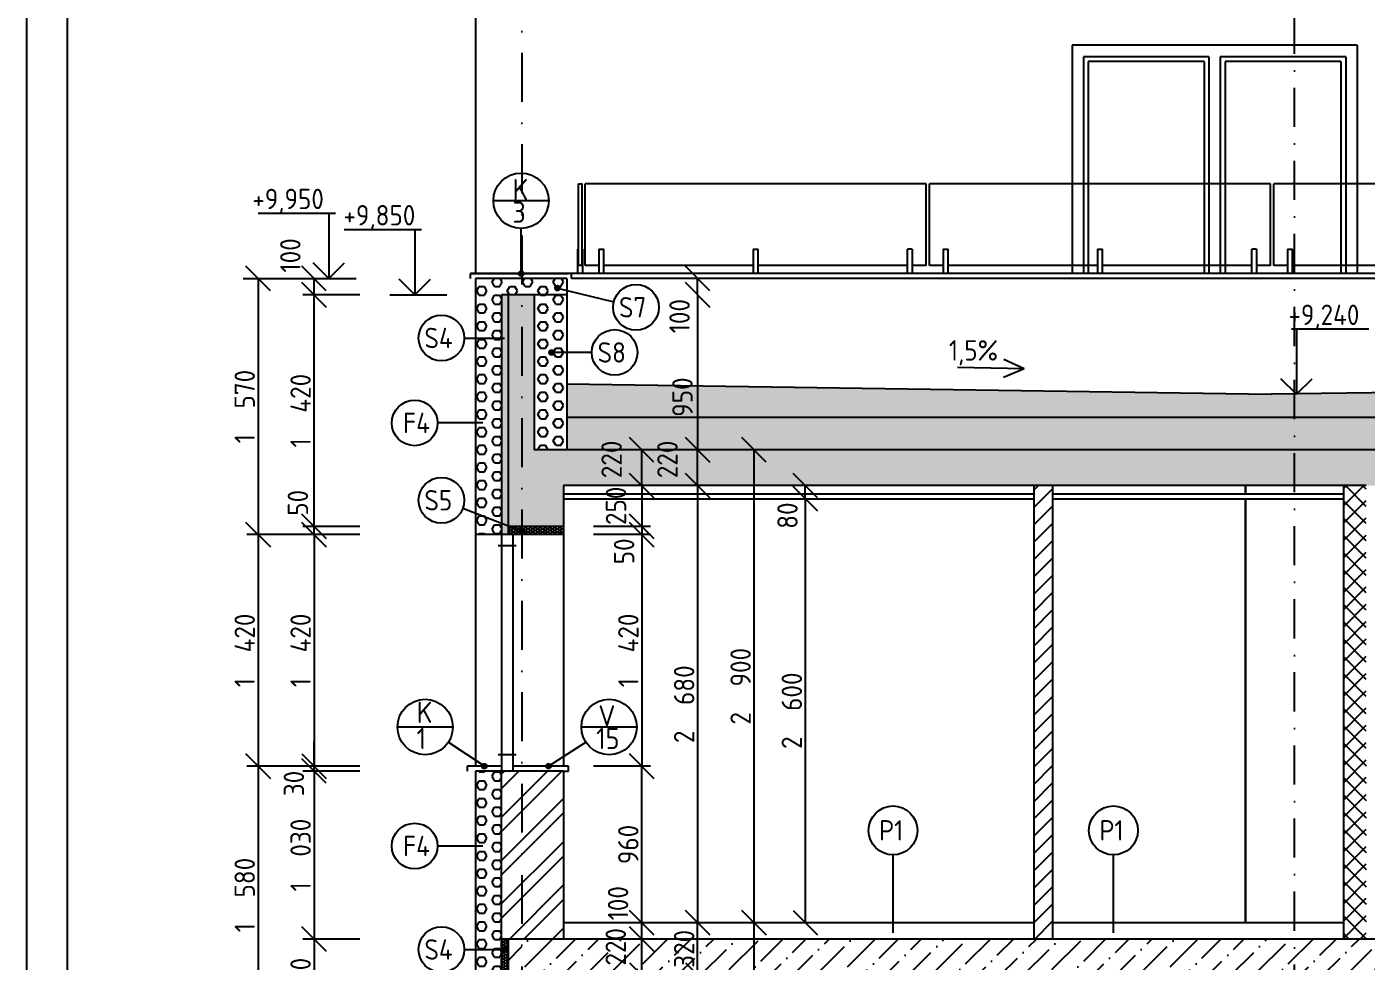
# Model space of a CAD drawing. Extents: x 3792242 to 5145247, y -1546315 to -1031918.
# Drawn here: x 3886157 to 3894374, y -1529880 to -1524150 of the extents above; entities that cross this region are included whole.
import ezdxf

# ---------------------------------------------------------------- set-up
doc = ezdxf.new("R2010")
doc.units = 0
doc.header["$MEASUREMENT"] = 0
doc.linetypes.add('BODKOCIARKOVANA_3', pattern=[5.6, 3, -1.3, 0, -1.3])
doc.layers.get('0').update_dxf_attribs({"linetype": 'CONTINUOUS'})
doc.layers.get('Defpoints').update_dxf_attribs({"color": 61, "linetype": 'CONTINUOUS'})
for name, color, linetype in [('KÓTY', 4, 'CONTINUOUS'), ('MÚRY', 1, 'CONTINUOUS'), ('OKNÁ', 143, 'CONTINUOUS'), ('osi', 253, 'CONTINUOUS'), ('TENKÁ', 7, 'CONTINUOUS'), ('ZARIADENIE1', 145, 'CONTINUOUS'), ('ŠRAFY', 82, 'CONTINUOUS'), ('šrafy-múry', 8, 'CONTINUOUS')]:
    doc.layers.add(name, color=color, linetype=linetype)
doc.styles.add('STYLE1', font='isocp.shx')
doc.dimstyles.new('STANDARD-50', dxfattribs={"dimtxt": 125, "dimasz": 150, "dimexe": 10, "dimexo": 200, "dimgap": 20, "dimtad": 1, "dimdsep": 46, "dimlunit": 6, "dimtxsty": 'STYLE1', "dimblk1": 'OBLIQUE', "dimblk2": 'OBLIQUE', "dimsah": 1, "dimcen": 2.5, "dimse1": 1, "dimse2": 1, "dimadec": 0, "dimazin": 0, "dimtfac": 1, "dimtmove": 1, "dimatfit": 3, "dimldrblk": 'OBLIQUE', "dimfxl": 1, "dimtolj": 1, "dimtzin": 0, "dimarcsym": 0})
pattern_1 = [(0, (-555078, -26883.5), (15, 8.660254038), [10, -20]), (120, (-555078, -26883.5), (-15, 8.660254038), [10, -20]), (60, (-555078, -26883.5), (4e-15, 17.320508076), [-20, 10])]
pattern_2 = [(0, (-559036, -17883.5), (0, 54.12658774), [31.25, -62.5]), (120, (-559036, -17883.5), (-46.875, -27.06329387), [31.25, -62.5]), (60, (-559004.75, -17883.5), (-46.875, 27.06329387), [31.25, -62.5])]
pattern_3 = [(0, (-51201, -33883.5), (0, 37.5), [37.5, -37.5]), (90, (-51201, -33883.5), (-37.5, 2e-15), [37.5, -37.5])]

# ---------------------------------------------------------------- blocks, each defined once
blk = doc.blocks.new('_OBLIQUE')
at = {"color": 0, "linetype": 'ByBlock'}
blk.add_line((-0.5, -0.5), (0.5, 0.5), dxfattribs=at)
blk = doc.blocks.new('*D32224')
at = {"layer": 'Defpoints', "color": 0}
for p in [(3889449, -1529743.8), (3889929.5, -1529743.8), (3889449, -1529963.8)]:
    blk.add_point(p, dxfattribs=at)
at = {"layer": 'KÓTY', "color": 0, "lineweight": -2, "ltscale": 0.25}
blk.add_line((3889929.5, -1529963.8), (3889929.5, -1529743.8), dxfattribs=at)
at = {"layer": 'KÓTY', "color": 0, "linetype": 'ByBlock', "lineweight": -2, "xscale": 150, "yscale": 150, "zscale": 150}
for p, rotation in [((3889929.5, -1529743.8), 90), ((3889929.5, -1529963.8), 270)]:
    blk.add_blockref('_OBLIQUE', p, dxfattribs=dict(at, rotation=rotation))
at = {"layer": 'KÓTY', "color": 0, "insert": (3889770, -1529791.5), "char_height": 125, "attachment_point": 5, "rotation": 90, "style": 'STYLE1'}
blk.add_mtext('\\A1;220', dxfattribs=at)
blk = doc.blocks.new('*D32225')
at = {"layer": 'Defpoints', "color": 0}
for p in [(3889929.5, -1529643.8), (3889929.5, -1529643.8), (3889929.5, -1529743.8)]:
    blk.add_point(p, dxfattribs=at)
at = {"layer": 'KÓTY', "color": 0, "lineweight": -2, "ltscale": 0.25}
blk.add_line((3889929.5, -1529743.8), (3889929.5, -1529643.8), dxfattribs=at)
at = {"layer": 'KÓTY', "color": 0, "linetype": 'ByBlock', "lineweight": -2, "xscale": 150, "yscale": 150, "zscale": 150}
for p, rotation in [((3889929.5, -1529643.8), 90), ((3889929.5, -1529743.8), 270)]:
    blk.add_blockref('_OBLIQUE', p, dxfattribs=dict(at, rotation=rotation))
at = {"layer": 'KÓTY', "color": 0, "insert": (3889784, -1529524), "char_height": 125, "attachment_point": 5, "rotation": 90, "style": 'STYLE1'}
blk.add_mtext('\\A1;100', dxfattribs=at)
blk = doc.blocks.new('*D32226')
at = {"layer": 'Defpoints', "color": 0}
for p in [(3889449, -1527263.8), (3889449, -1528683.8), (3889929.5, -1528683.8)]:
    blk.add_point(p, dxfattribs=at)
at = {"layer": 'KÓTY', "color": 0, "lineweight": -2, "ltscale": 0.25}
blk.add_line((3889929.5, -1527263.8), (3889929.5, -1528683.8), dxfattribs=at)
at = {"layer": 'KÓTY', "color": 0, "linetype": 'ByBlock', "lineweight": -2, "xscale": 150, "yscale": 150, "zscale": 150}
for p, rotation in [((3889929.5, -1527263.8), 90), ((3889929.5, -1528683.8), 270)]:
    blk.add_blockref('_OBLIQUE', p, dxfattribs=dict(at, rotation=rotation))
at = {"layer": 'KÓTY', "color": 0, "insert": (3889847, -1527973.8), "char_height": 125, "attachment_point": 5, "rotation": 90, "style": 'STYLE1'}
blk.add_mtext('\\A1;1ﾠ420', dxfattribs=at)
blk = doc.blocks.new('*D32227')
at = {"layer": 'Defpoints', "color": 0}
for p in [(3889449, -1527213.8), (3889449, -1527263.8), (3889929.5, -1527263.8)]:
    blk.add_point(p, dxfattribs=at)
at = {"layer": 'KÓTY', "color": 0, "lineweight": -2, "ltscale": 0.25}
blk.add_line((3889929.5, -1527213.8), (3889929.5, -1527263.8), dxfattribs=at)
at = {"layer": 'KÓTY', "color": 0, "linetype": 'ByBlock', "lineweight": -2, "xscale": 150, "yscale": 150, "zscale": 150}
for p, rotation in [((3889929.5, -1527213.8), 90), ((3889929.5, -1527263.8), 270)]:
    blk.add_blockref('_OBLIQUE', p, dxfattribs=dict(at, rotation=rotation))
at = {"layer": 'KÓTY', "color": 0, "insert": (3889821, -1527366.5), "char_height": 125, "attachment_point": 5, "rotation": 90, "style": 'STYLE1'}
blk.add_mtext('\\A1;50', dxfattribs=at)
blk = doc.blocks.new('*D32228')
at = {"layer": 'Defpoints', "color": 0}
for p in [(3889449, -1526963.8), (3889449, -1527213.8), (3889929.5, -1527213.8)]:
    blk.add_point(p, dxfattribs=at)
at = {"layer": 'KÓTY', "color": 0, "lineweight": -2, "ltscale": 0.25}
blk.add_line((3889929.5, -1526963.8), (3889929.5, -1527213.8), dxfattribs=at)
at = {"layer": 'KÓTY', "color": 0, "linetype": 'ByBlock', "lineweight": -2, "xscale": 150, "yscale": 150, "zscale": 150}
for p, rotation in [((3889929.5, -1526963.8), 90), ((3889929.5, -1527213.8), 270)]:
    blk.add_blockref('_OBLIQUE', p, dxfattribs=dict(at, rotation=rotation))
at = {"layer": 'KÓTY', "color": 0, "insert": (3889771.5, -1527087.5), "char_height": 125, "attachment_point": 5, "rotation": 90, "style": 'STYLE1'}
blk.add_mtext('\\A1;250', dxfattribs=at)
blk = doc.blocks.new('*D32229')
at = {"layer": 'Defpoints', "color": 0}
for p in [(3889929.5, -1528683.8), (3889929.5, -1528683.8), (3889929.5, -1529643.8)]:
    blk.add_point(p, dxfattribs=at)
at = {"layer": 'KÓTY', "color": 0, "lineweight": -2, "ltscale": 0.25}
blk.add_line((3889929.5, -1529643.8), (3889929.5, -1528683.8), dxfattribs=at)
at = {"layer": 'KÓTY', "color": 0, "linetype": 'ByBlock', "lineweight": -2, "xscale": 150, "yscale": 150, "zscale": 150}
for p, rotation in [((3889929.5, -1528683.8), 90), ((3889929.5, -1529643.8), 270)]:
    blk.add_blockref('_OBLIQUE', p, dxfattribs=dict(at, rotation=rotation))
at = {"layer": 'KÓTY', "color": 0, "insert": (3889847, -1529163.8), "char_height": 125, "attachment_point": 5, "rotation": 90, "style": 'STYLE1'}
blk.add_mtext('\\A1;960', dxfattribs=at)
blk = doc.blocks.new('*D32234')
at = {"layer": 'Defpoints', "color": 0}
for p in [(3890284.5, -1529643.8), (3890618.5, -1529643.8), (3890284.5, -1532643.8)]:
    blk.add_point(p, dxfattribs=at)
at = {"layer": 'KÓTY', "color": 0, "lineweight": -2, "ltscale": 0.25}
blk.add_line((3890618.5, -1532643.8), (3890618.5, -1529643.8), dxfattribs=at)
at = {"layer": 'KÓTY', "color": 0, "linetype": 'ByBlock', "lineweight": -2, "xscale": 150, "yscale": 150, "zscale": 150}
for p, rotation in [((3890618.5, -1529643.8), 90), ((3890618.5, -1532643.8), 270)]:
    blk.add_blockref('_OBLIQUE', p, dxfattribs=dict(at, rotation=rotation))
at = {"layer": 'KÓTY', "color": 0, "insert": (3890536, -1531143.8), "char_height": 125, "attachment_point": 5, "rotation": 90, "style": 'STYLE1'}
blk.add_mtext('\\A1;3ﾠ000', dxfattribs=at)
blk = doc.blocks.new('*D32235')
at = {"layer": 'Defpoints', "color": 0}
for p in [(3890284.5, -1526743.8), (3890618.5, -1526743.8), (3890284.5, -1529643.8)]:
    blk.add_point(p, dxfattribs=at)
at = {"layer": 'KÓTY', "color": 0, "lineweight": -2, "ltscale": 0.25}
blk.add_line((3890618.5, -1529643.8), (3890618.5, -1526743.8), dxfattribs=at)
at = {"layer": 'KÓTY', "color": 0, "linetype": 'ByBlock', "lineweight": -2, "xscale": 150, "yscale": 150, "zscale": 150}
for p, rotation in [((3890618.5, -1526743.8), 90), ((3890618.5, -1529643.8), 270)]:
    blk.add_blockref('_OBLIQUE', p, dxfattribs=dict(at, rotation=rotation))
at = {"layer": 'KÓTY', "color": 0, "insert": (3890536, -1528193.8), "char_height": 125, "attachment_point": 5, "rotation": 90, "style": 'STYLE1'}
blk.add_mtext('\\A1;2ﾠ900', dxfattribs=at)
blk = doc.blocks.new('*D32238')
at = {"layer": 'Defpoints', "color": 0}
for p in [(3890272, -1529643.8), (3890272, -1529643.8), (3890272, -1529963.8)]:
    blk.add_point(p, dxfattribs=at)
at = {"layer": 'KÓTY', "color": 0, "lineweight": -2, "ltscale": 0.25}
blk.add_line((3890272, -1529963.8), (3890272, -1529643.8), dxfattribs=at)
at = {"layer": 'KÓTY', "color": 0, "linetype": 'ByBlock', "lineweight": -2, "xscale": 150, "yscale": 150, "zscale": 150}
for p, rotation in [((3890272, -1529643.8), 90), ((3890272, -1529963.8), 270)]:
    blk.add_blockref('_OBLIQUE', p, dxfattribs=dict(at, rotation=rotation))
at = {"layer": 'KÓTY', "color": 0, "insert": (3890189.5, -1529803.8), "char_height": 125, "attachment_point": 5, "rotation": 90, "style": 'STYLE1'}
blk.add_mtext('\\A1;320', dxfattribs=at)
blk = doc.blocks.new('*D32239')
at = {"layer": 'Defpoints', "color": 0}
for p in [(3889929.5, -1526963.8), (3889929.5, -1529643.8), (3890272, -1529643.8)]:
    blk.add_point(p, dxfattribs=at)
at = {"layer": 'KÓTY', "color": 0, "lineweight": -2, "ltscale": 0.25}
blk.add_line((3890272, -1526963.8), (3890272, -1529643.8), dxfattribs=at)
at = {"layer": 'KÓTY', "color": 0, "linetype": 'ByBlock', "lineweight": -2, "xscale": 150, "yscale": 150, "zscale": 150}
for p, rotation in [((3890272, -1526963.8), 90), ((3890272, -1529643.8), 270)]:
    blk.add_blockref('_OBLIQUE', p, dxfattribs=dict(at, rotation=rotation))
at = {"layer": 'KÓTY', "color": 0, "insert": (3890189.5, -1528303.8), "char_height": 125, "attachment_point": 5, "rotation": 90, "style": 'STYLE1'}
blk.add_mtext('\\A1;2ﾠ680', dxfattribs=at)
blk = doc.blocks.new('*D32240')
at = {"layer": 'Defpoints', "color": 0}
for p in [(3890272, -1526743.8), (3890272, -1526743.8), (3890272, -1526963.8)]:
    blk.add_point(p, dxfattribs=at)
at = {"layer": 'KÓTY', "color": 0, "lineweight": -2, "ltscale": 0.25}
blk.add_line((3890272, -1526963.8), (3890272, -1526743.8), dxfattribs=at)
at = {"layer": 'KÓTY', "color": 0, "linetype": 'ByBlock', "lineweight": -2, "xscale": 150, "yscale": 150, "zscale": 150}
for p, rotation in [((3890272, -1526743.8), 90), ((3890272, -1526963.8), 270)]:
    blk.add_blockref('_OBLIQUE', p, dxfattribs=dict(at, rotation=rotation))
at = {"layer": 'KÓTY', "color": 0, "insert": (3890087, -1526803), "char_height": 125, "attachment_point": 5, "rotation": 90, "style": 'STYLE1'}
blk.add_mtext('\\A1;220', dxfattribs=at)
blk = doc.blocks.new('*D32243')
at = {"layer": 'Defpoints', "color": 0}
for p in [(3890593, -1527043.8), (3890593, -1529643.8), (3890932.5, -1529643.8)]:
    blk.add_point(p, dxfattribs=at)
at = {"layer": 'KÓTY', "color": 0, "lineweight": -2, "ltscale": 0.25}
blk.add_line((3890932.5, -1527043.8), (3890932.5, -1529643.8), dxfattribs=at)
at = {"layer": 'KÓTY', "color": 0, "linetype": 'ByBlock', "lineweight": -2, "xscale": 150, "yscale": 150, "zscale": 150}
for p, rotation in [((3890932.5, -1527043.8), 90), ((3890932.5, -1529643.8), 270)]:
    blk.add_blockref('_OBLIQUE', p, dxfattribs=dict(at, rotation=rotation))
at = {"layer": 'KÓTY', "color": 0, "insert": (3890850, -1528343.8), "char_height": 125, "attachment_point": 5, "rotation": 90, "style": 'STYLE1'}
blk.add_mtext('\\A1;2ﾠ600', dxfattribs=at)
blk = doc.blocks.new('*D32244')
at = {"layer": 'Defpoints', "color": 0}
for p in [(3890932.5, -1526963.8), (3890932.5, -1526963.8), (3890932.5, -1527043.8)]:
    blk.add_point(p, dxfattribs=at)
at = {"layer": 'KÓTY', "color": 0, "lineweight": -2, "ltscale": 0.25}
blk.add_line((3890932.5, -1527043.8), (3890932.5, -1526963.8), dxfattribs=at)
at = {"layer": 'KÓTY', "color": 0, "linetype": 'ByBlock', "lineweight": -2, "xscale": 150, "yscale": 150, "zscale": 150}
for p, rotation in [((3890932.5, -1526963.8), 90), ((3890932.5, -1527043.8), 270)]:
    blk.add_blockref('_OBLIQUE', p, dxfattribs=dict(at, rotation=rotation))
at = {"layer": 'KÓTY', "color": 0, "insert": (3890823.5, -1527147.5), "char_height": 125, "attachment_point": 5, "rotation": 90, "style": 'STYLE1'}
blk.add_mtext('\\A1;80', dxfattribs=at)
blk = doc.blocks.new('*D32245')
at = {"layer": 'Defpoints', "color": 0}
for p in [(3889929.5, -1526743.8), (3889929.5, -1526743.8), (3889929.5, -1526963.8)]:
    blk.add_point(p, dxfattribs=at)
at = {"layer": 'KÓTY', "color": 0, "lineweight": -2, "ltscale": 0.25}
blk.add_line((3889929.5, -1526963.8), (3889929.5, -1526743.8), dxfattribs=at)
at = {"layer": 'KÓTY', "color": 0, "linetype": 'ByBlock', "lineweight": -2, "xscale": 150, "yscale": 150, "zscale": 150}
for p, rotation in [((3889929.5, -1526743.8), 90), ((3889929.5, -1526963.8), 270)]:
    blk.add_blockref('_OBLIQUE', p, dxfattribs=dict(at, rotation=rotation))
at = {"layer": 'KÓTY', "color": 0, "insert": (3889744.5, -1526803), "char_height": 125, "attachment_point": 5, "rotation": 90, "style": 'STYLE1'}
blk.add_mtext('\\A1;220', dxfattribs=at)
blk = doc.blocks.new('*D32246')
at = {"layer": 'Defpoints', "color": 0}
for p in [(3889269, -1525793.8), (3889269, -1526743.8), (3890272, -1526743.8)]:
    blk.add_point(p, dxfattribs=at)
at = {"layer": 'KÓTY', "color": 0, "lineweight": -2, "ltscale": 0.25}
blk.add_line((3890272, -1525793.8), (3890272, -1526743.8), dxfattribs=at)
at = {"layer": 'KÓTY', "color": 0, "linetype": 'ByBlock', "lineweight": -2, "xscale": 150, "yscale": 150, "zscale": 150}
for p, rotation in [((3890272, -1525793.8), 90), ((3890272, -1526743.8), 270)]:
    blk.add_blockref('_OBLIQUE', p, dxfattribs=dict(at, rotation=rotation))
at = {"layer": 'KÓTY', "color": 0, "insert": (3890179, -1526421), "char_height": 125, "attachment_point": 5, "rotation": 90, "style": 'STYLE1'}
blk.add_mtext('\\A1;950', dxfattribs=at)
blk = doc.blocks.new('*D32247')
at = {"layer": 'Defpoints', "color": 0}
for p in [(3889109, -1525693.8), (3890272, -1525693.8), (3889109, -1525793.8)]:
    blk.add_point(p, dxfattribs=at)
at = {"layer": 'KÓTY', "color": 0, "lineweight": -2, "ltscale": 0.25}
blk.add_line((3890272, -1525793.8), (3890272, -1525693.8), dxfattribs=at)
at = {"layer": 'KÓTY', "color": 0, "linetype": 'ByBlock', "lineweight": -2, "xscale": 150, "yscale": 150, "zscale": 150}
for p, rotation in [((3890272, -1525693.8), 90), ((3890272, -1525793.8), 270)]:
    blk.add_blockref('_OBLIQUE', p, dxfattribs=dict(at, rotation=rotation))
at = {"layer": 'KÓTY', "color": 0, "insert": (3890161.5, -1525924.5), "char_height": 125, "attachment_point": 5, "rotation": 90, "style": 'STYLE1'}
blk.add_mtext('\\A1;100', dxfattribs=at)
blk = doc.blocks.new('*D49702')
at = {"layer": 'Defpoints', "color": 0}
for p in [(3888755.5, -1528683.8), (3887576, -1530263.8), (3888755.5, -1530263.8)]:
    blk.add_point(p, dxfattribs=at)
at = {"layer": 'KÓTY', "color": 0, "lineweight": -2, "ltscale": 0.25}
blk.add_line((3887576, -1528683.8), (3887576, -1530263.8), dxfattribs=at)
at = {"layer": 'KÓTY', "color": 0, "linetype": 'ByBlock', "lineweight": -2, "xscale": 150, "yscale": 150, "zscale": 150}
for p, rotation in [((3887576, -1528683.8), 90), ((3887576, -1530263.8), 270)]:
    blk.add_blockref('_OBLIQUE', p, dxfattribs=dict(at, rotation=rotation))
at = {"layer": 'KÓTY', "color": 0, "insert": (3887493.5, -1529473.8), "char_height": 125, "attachment_point": 5, "rotation": 90, "style": 'STYLE1'}
blk.add_mtext('\\A1;1ﾠ580', dxfattribs=at)
blk = doc.blocks.new('*D49703')
at = {"layer": 'Defpoints', "color": 0}
for p in [(3888755.5, -1527263.8), (3887576, -1528683.8), (3888755.5, -1528683.8)]:
    blk.add_point(p, dxfattribs=at)
at = {"layer": 'KÓTY', "color": 0, "lineweight": -2, "ltscale": 0.25}
blk.add_line((3887576, -1527263.8), (3887576, -1528683.8), dxfattribs=at)
at = {"layer": 'KÓTY', "color": 0, "linetype": 'ByBlock', "lineweight": -2, "xscale": 150, "yscale": 150, "zscale": 150}
for p, rotation in [((3887576, -1527263.8), 90), ((3887576, -1528683.8), 270)]:
    blk.add_blockref('_OBLIQUE', p, dxfattribs=dict(at, rotation=rotation))
at = {"layer": 'KÓTY', "color": 0, "insert": (3887493.5, -1527973.8), "char_height": 125, "attachment_point": 5, "rotation": 90, "style": 'STYLE1'}
blk.add_mtext('\\A1;1ﾠ420', dxfattribs=at)
blk = doc.blocks.new('*D49704')
at = {"layer": 'Defpoints', "color": 0}
for p in [(3888755.5, -1525693.8), (3887576, -1527263.8), (3888755.5, -1527263.8)]:
    blk.add_point(p, dxfattribs=at)
at = {"layer": 'KÓTY', "color": 0, "lineweight": -2, "ltscale": 0.25}
blk.add_line((3887576, -1525693.8), (3887576, -1527263.8), dxfattribs=at)
at = {"layer": 'KÓTY', "color": 0, "linetype": 'ByBlock', "lineweight": -2, "xscale": 150, "yscale": 150, "zscale": 150}
for p, rotation in [((3887576, -1525693.8), 90), ((3887576, -1527263.8), 270)]:
    blk.add_blockref('_OBLIQUE', p, dxfattribs=dict(at, rotation=rotation))
at = {"layer": 'KÓTY', "color": 0, "insert": (3887493.5, -1526478.8), "char_height": 125, "attachment_point": 5, "rotation": 90, "style": 'STYLE1'}
blk.add_mtext('\\A1;1ﾠ570', dxfattribs=at)
blk = doc.blocks.new('*D49705')
at = {"layer": 'Defpoints', "color": 0}
for p in [(3888636, -1529743.8), (3887919, -1530213.8), (3888636, -1530213.8)]:
    blk.add_point(p, dxfattribs=at)
at = {"layer": 'KÓTY', "color": 0, "lineweight": -2, "ltscale": 0.25}
blk.add_line((3887919, -1529743.8), (3887919, -1530213.8), dxfattribs=at)
at = {"layer": 'KÓTY', "color": 0, "linetype": 'ByBlock', "lineweight": -2, "xscale": 150, "yscale": 150, "zscale": 150}
for p, rotation in [((3887919, -1529743.8), 90), ((3887919, -1530213.8), 270)]:
    blk.add_blockref('_OBLIQUE', p, dxfattribs=dict(at, rotation=rotation))
at = {"layer": 'KÓTY', "color": 0, "insert": (3887836.5, -1529978.8), "char_height": 125, "attachment_point": 5, "rotation": 90, "style": 'STYLE1'}
blk.add_mtext('\\A1;470', dxfattribs=at)
blk = doc.blocks.new('*D49708')
at = {"layer": 'Defpoints', "color": 0}
for p in [(3888538, -1527263.8), (3887919, -1528683.8), (3888538, -1528683.8)]:
    blk.add_point(p, dxfattribs=at)
at = {"layer": 'KÓTY', "color": 0, "lineweight": -2, "ltscale": 0.25}
blk.add_line((3887919, -1527263.8), (3887919, -1528683.8), dxfattribs=at)
at = {"layer": 'KÓTY', "color": 0, "linetype": 'ByBlock', "lineweight": -2, "xscale": 150, "yscale": 150, "zscale": 150}
for p, rotation in [((3887919, -1527263.8), 90), ((3887919, -1528683.8), 270)]:
    blk.add_blockref('_OBLIQUE', p, dxfattribs=dict(at, rotation=rotation))
at = {"layer": 'KÓTY', "color": 0, "insert": (3887836.5, -1527973.8), "char_height": 125, "attachment_point": 5, "rotation": 90, "style": 'STYLE1'}
blk.add_mtext('\\A1;1ﾠ420', dxfattribs=at)
blk = doc.blocks.new('*D49709')
at = {"layer": 'Defpoints', "color": 0}
for p in [(3887919, -1527213.8), (3888738, -1527213.8), (3888738, -1527263.8)]:
    blk.add_point(p, dxfattribs=at)
at = {"layer": 'KÓTY', "color": 0, "lineweight": -2, "ltscale": 0.25}
blk.add_line((3887919, -1527263.8), (3887919, -1527213.8), dxfattribs=at)
at = {"layer": 'KÓTY', "color": 0, "linetype": 'ByBlock', "lineweight": -2, "xscale": 150, "yscale": 150, "zscale": 150}
for p, rotation in [((3887919, -1527213.8), 90), ((3887919, -1527263.8), 270)]:
    blk.add_blockref('_OBLIQUE', p, dxfattribs=dict(at, rotation=rotation))
at = {"layer": 'KÓTY', "color": 0, "insert": (3887820, -1527069), "char_height": 125, "attachment_point": 5, "rotation": 90, "style": 'STYLE1'}
blk.add_mtext('\\A1;50', dxfattribs=at)
blk = doc.blocks.new('*D49710')
at = {"layer": 'Defpoints', "color": 0}
for p in [(3887919, -1525793.8), (3888738, -1525793.8), (3888738, -1527213.8)]:
    blk.add_point(p, dxfattribs=at)
at = {"layer": 'KÓTY', "color": 0, "lineweight": -2, "ltscale": 0.25}
blk.add_line((3887919, -1527213.8), (3887919, -1525793.8), dxfattribs=at)
at = {"layer": 'KÓTY', "color": 0, "linetype": 'ByBlock', "lineweight": -2, "xscale": 150, "yscale": 150, "zscale": 150}
for p, rotation in [((3887919, -1525793.8), 90), ((3887919, -1527213.8), 270)]:
    blk.add_blockref('_OBLIQUE', p, dxfattribs=dict(at, rotation=rotation))
at = {"layer": 'KÓTY', "color": 0, "insert": (3887836.5, -1526503.8), "char_height": 125, "attachment_point": 5, "rotation": 90, "style": 'STYLE1'}
blk.add_mtext('\\A1;1ﾠ420', dxfattribs=at)
blk = doc.blocks.new('*D49711')
at = {"layer": 'Defpoints', "color": 0}
for p in [(3887919, -1525693.8), (3888738, -1525693.8), (3888738, -1525793.8)]:
    blk.add_point(p, dxfattribs=at)
at = {"layer": 'KÓTY', "color": 0, "lineweight": -2, "ltscale": 0.25}
blk.add_line((3887919, -1525793.8), (3887919, -1525693.8), dxfattribs=at)
at = {"layer": 'KÓTY', "color": 0, "linetype": 'ByBlock', "lineweight": -2, "xscale": 150, "yscale": 150, "zscale": 150}
for p, rotation in [((3887919, -1525693.8), 90), ((3887919, -1525793.8), 270)]:
    blk.add_blockref('_OBLIQUE', p, dxfattribs=dict(at, rotation=rotation))
at = {"layer": 'KÓTY', "color": 0, "insert": (3887773.5, -1525552), "char_height": 125, "attachment_point": 5, "rotation": 90, "style": 'STYLE1'}
blk.add_mtext('\\A1;100', dxfattribs=at)
blk = doc.blocks.new('*D49724')
at = {"layer": 'Defpoints', "color": 0}
for p in [(3889069, -1528713.8), (3887919, -1529743.8), (3889069, -1529743.8)]:
    blk.add_point(p, dxfattribs=at)
at = {"layer": 'KÓTY', "color": 0, "lineweight": -2, "ltscale": 0.25}
blk.add_line((3887919, -1528713.8), (3887919, -1529743.8), dxfattribs=at)
at = {"layer": 'KÓTY', "color": 0, "linetype": 'ByBlock', "lineweight": -2, "xscale": 150, "yscale": 150, "zscale": 150}
for p, rotation in [((3887919, -1528713.8), 90), ((3887919, -1529743.8), 270)]:
    blk.add_blockref('_OBLIQUE', p, dxfattribs=dict(at, rotation=rotation))
at = {"layer": 'KÓTY', "color": 0, "insert": (3887836.5, -1529228.8), "char_height": 125, "attachment_point": 5, "rotation": 90, "style": 'STYLE1'}
blk.add_mtext('\\A1;1ﾠ030', dxfattribs=at)
blk = doc.blocks.new('*D49725')
at = {"layer": 'Defpoints', "color": 0}
for p in [(3887919, -1528683.8), (3889069, -1528683.8), (3889069, -1528713.8)]:
    blk.add_point(p, dxfattribs=at)
at = {"layer": 'KÓTY', "color": 0, "lineweight": -2, "ltscale": 0.25}
for p, q in [((3887919, -1528683.8), (3887919, -1528533.8)), ((3887919, -1528713.8), (3887919, -1528683.8)), ((3887919, -1528713.8), (3887919, -1528863.8))]:
    blk.add_line(p, q, dxfattribs=at)
at = {"layer": 'KÓTY', "color": 0, "linetype": 'ByBlock', "lineweight": -2, "xscale": 150, "yscale": 150, "zscale": 150}
for p, rotation in [((3887919, -1528683.8), 270), ((3887919, -1528713.8), 90)]:
    blk.add_blockref('_OBLIQUE', p, dxfattribs=dict(at, rotation=rotation))
at = {"layer": 'KÓTY', "color": 0, "insert": (3887795.5, -1528790), "char_height": 125, "attachment_point": 5, "rotation": 90, "style": 'STYLE1'}
blk.add_mtext('\\A1;30', dxfattribs=at)

msp = doc.modelspace()

# ---------------------------------------------------------------- hatches: boundary and pattern name
at = {"layer": 'TENKÁ'}
h = msp.add_hatch(color=256, dxfattribs=at)
h.dxf.hatch_style = 1
h.paths.add_polyline_path([(3889189, -1525648.77, 2.41421356), (3889204, -1525663.77, 0.41421356)])
h = msp.add_hatch(color=256, dxfattribs=at)
h.dxf.hatch_style = 1
h.paths.add_polyline_path([(3889413, -1525737.5, -2.41421356), (3889398, -1525752.5, -0.41421356)])
h = msp.add_hatch(color=256, dxfattribs=at)
h.dxf.hatch_style = 1
h.paths.add_polyline_path([(3889377, -1526132.176, -2.41421356), (3889362, -1526147.176, -0.41421356)])
h = msp.add_hatch(color=256, dxfattribs=at)
h.dxf.hatch_style = 1
h.paths.add_polyline_path([(3889195.5, -1527228.946, -2.41421356), (3889180.5, -1527243.946, -0.41421356)])
h = msp.add_hatch(color=256, dxfattribs=at)
h.dxf.hatch_style = 1
h.paths.add_polyline_path([(3888964, -1528668.77, 2.41421356), (3888979, -1528683.77, 0.41421356)])
h = msp.add_hatch(color=256, dxfattribs=at)
h.dxf.hatch_style = 1
h.paths.add_polyline_path([(3889357, -1528668.77, 2.41421356), (3889372, -1528683.77, 0.41421356)])
h = msp.add_hatch(color=256, dxfattribs=at)
h.dxf.hatch_style = 1
h.paths.add_polyline_path([(3889086.5, -1529793.176, 2.41421356), (3889101.5, -1529808.176, 0.41421356)])
at = {"layer": 'ŠRAFY'}
h = msp.add_hatch(dxfattribs=at)
h.set_pattern_fill('HEX', color=256, scale=250)
h.set_pattern_definition(pattern_2)
h.paths.add_polyline_path([(3889269, -1526743.77), (3889469, -1526743.77), (3889469, -1526543.77), (3889469, -1526338.033), (3889469, -1525693.77), (3888909, -1525693.77), (3888909, -1527263.77), (3889069, -1527263.77), (3889069, -1525793.77), (3889109, -1525793.77), (3889269, -1525793.77)])
h = msp.add_hatch(dxfattribs=at)
h.set_pattern_fill('HONEY', color=256, scale=80)
h.set_pattern_definition([(0, (-555078, -26883.5), (15, 8.660254038), [10, -20]), (120, (-555078, -26883.5), (-15, 8.660254038), [10, -20]), (60, (-555078, -26883.5), (4e-15, 17.320508076), [-20, 10])])
h.paths.add_polyline_path([(3889109, -1527263.77), (3889109, -1525793.77), (3889069, -1525793.77), (3889069, -1527263.77)])
h = msp.add_hatch(dxfattribs=at)
h.set_pattern_fill('SQUARE', color=256, scale=300)
h.set_pattern_definition(pattern_3)
h.paths.add_polyline_path([(3896802.459, -1526543.77), (3902349, -1526543.77), (3902349, -1526275.408), (3893948.353, -1526401.418), (3893946, -1526403.77), (3893943.717, -1526401.487), (3893791.5, -1526403.77), (3889469, -1526338.933), (3889469, -1526543.77)])
h.paths.add_polyline_path([(3890054, -1526564.799), (3890054, -1526277.201), (3890304, -1526277.201), (3890304, -1526564.799)], flags=9)
h.paths.add_polyline_path([(3896751.302, -1526317.059), (3897258.102, -1526317.059), (3897258.102, -1526517.173), (3896751.302, -1526517.173)], flags=24)
h.paths.add_polyline_path([(3900398.5, -1526412.57), (3900398.5, -1526124.971), (3900648.5, -1526124.971), (3900648.5, -1526412.57)], flags=9)
h = msp.add_hatch(dxfattribs=at)
h.set_pattern_fill('SQUARE', color=256, scale=300)
h.set_pattern_definition(pattern_3)
h.paths.add_polyline_path([(3896802.459, -1526543.77), (3889469, -1526543.77), (3889469, -1526743.77), (3896802.459, -1526743.77)])
h.paths.add_polyline_path([(3889962, -1526946.819), (3889962, -1526659.221), (3890212, -1526659.221), (3890212, -1526946.819)], flags=9)
h.paths.add_polyline_path([(3889619.5, -1526946.819), (3889619.5, -1526659.221), (3889869.5, -1526659.221), (3889869.5, -1526946.819)], flags=9)
at = {"layer": 'ŠRAFY', "ltscale": 0.25}
h = msp.add_hatch(dxfattribs=at)
h.set_pattern_fill('ANSI31', color=256, scale=600, style=0)
h.set_pattern_definition([(45, (583837, 6000), (-53.0330086, 53.0330086), [])])
h.paths.add_polyline_path([(3892449, -1529743.77), (3892449, -1529643.77), (3892449, -1526963.77), (3892334, -1526963.77), (3892334, -1529643.77), (3892334, -1529743.77)])
h = msp.add_hatch(dxfattribs=at)
h.set_pattern_fill('ANSI37', color=256, scale=600, style=0)
h.set_pattern_definition([(45, (-3027247.4, 367531.64), (-53.0330086, 53.0330086), []), (135, (-3027247.4, 367531.64), (-53.0330086, -53.0330086), [])])
h.paths.add_polyline_path([(3894374, -1529743.77), (3894374, -1529643.77), (3894374, -1526963.77), (3894234, -1526963.77), (3894234, -1529643.77), (3894234, -1529743.77)])
at = {"layer": 'ŠRAFY'}
h = msp.add_hatch(dxfattribs=at)
h.set_pattern_fill('HONEY', color=256, scale=80)
h.set_pattern_definition(pattern_1)
h.paths.add_polyline_path([(3889449, -1527263.77), (3889449, -1527213.77), (3889109, -1527213.77), (3889109, -1527263.77)])
h = msp.add_hatch(dxfattribs=at)
h.set_pattern_fill('HONEY', color=256, scale=80)
h.set_pattern_definition(pattern_1)
h.paths.add_polyline_path([(3889109, -1527263.77), (3889449, -1527263.77), (3889449, -1527213.77), (3889109, -1527213.77)])
h = msp.add_hatch(dxfattribs=at)
h.set_pattern_fill('HEX', color=256, scale=250)
h.set_pattern_definition(pattern_2)
h.paths.add_polyline_path([(3889069, -1528713.77), (3888909, -1528713.77), (3888909, -1530263.77), (3889069, -1530263.77), (3889069, -1529743.77)])
h = msp.add_hatch(dxfattribs=at)
h.set_pattern_fill('ANSI32', color=256, scale=500)
h.set_pattern_definition([(45, (-32461.5, -401519.38), (-132.5825215, 132.5825215), []), (45, (-32373.11, -401519.38), (-132.5825215, 132.5825215), [])])
h.paths.add_polyline_path([(3889449, -1529743.77), (3889449, -1529643.77), (3889449, -1528713.77), (3889139, -1528713.77), (3889069, -1528713.77), (3889069, -1529743.77)])
h = msp.add_hatch(dxfattribs=at)
h.set_pattern_fill('HONEY', color=256, scale=80)
h.set_pattern_definition([(0, (-554060, -29883.5), (15, 8.660254038), [10, -20]), (120, (-554060, -29883.5), (-15, 8.660254038), [10, -20]), (60, (-554060, -29883.5), (4e-15, 17.320508076), [-20, 10])])
h.paths.add_polyline_path([(3889109, -1529743.77), (3889069, -1529743.77), (3889069, -1529963.77), (3889109, -1529963.77)])
at = {"layer": 'šrafy-múry'}
h = msp.add_hatch(dxfattribs=at)
h.set_pattern_fill('ANSI36', color=253, scale=800, angle=360)
h.paths.add_polyline_path([(3889269, -1526743.77), (3889269, -1525793.77), (3889109, -1525793.77), (3889109, -1527213.77), (3889449, -1527213.77), (3889449, -1526963.77), (3892609, -1526963.77), (3892724, -1526963.77), (3894424, -1526963.77), (3894429, -1526963.77), (3894539, -1526963.77), (3897994, -1526963.77), (3901134, -1526963.77), (3901204, -1526963.77), (3901239, -1526963.77), (3901309, -1526963.77), (3902369, -1526963.77), (3902709, -1526963.77), (3902709, -1525793.77), (3902549, -1525793.77), (3902549, -1526743.77), (3902349, -1526743.77), (3889469, -1526743.77)])
h.paths.add_polyline_path([(3889877, -1527149.299), (3889877, -1526861.701), (3890127, -1526861.701), (3890127, -1527149.299)], flags=24)
h = msp.add_hatch(dxfattribs=at)
h.set_pattern_fill('ANSI36', color=253, scale=800, angle=360)
h.paths.add_polyline_path([(3889109, -1530213.77), (3889449, -1530213.77), (3889449, -1529963.77), (3892609, -1529963.77), (3892724, -1529963.77), (3894424, -1529963.77), (3894539, -1529963.77), (3901134, -1529963.77), (3901204, -1529963.77), (3901229, -1529963.77), (3901229, -1529743.77), (3894539, -1529743.77), (3894424, -1529743.77), (3892724, -1529743.77), (3892609, -1529743.77), (3889449, -1529743.77), (3889109, -1529743.77)])

# ---------------------------------------------------------------- linework, layer by layer
at = {"layer": 'KÓTY', "ltscale": 0.25}
for p, q in [((3887484.597, -1525693.77), (3887834.597, -1525693.77)), ((3887827.597, -1525693.77), (3888177.597, -1525693.77)), ((3888199.903, -1525793.77), (3887849.903, -1525793.77)), ((3888383.016, -1525793.77), (3888733.016, -1525793.77)), ((3887856.903, -1527263.77), (3887506.903, -1527263.77)), ((3888199.903, -1527213.77), (3887849.903, -1527213.77)), ((3888199.903, -1527263.77), (3887849.903, -1527263.77)), ((3889982.903, -1527213.77), (3889632.903, -1527213.77)), ((3889982.903, -1527263.77), (3889632.903, -1527263.77)), ((3887856.903, -1528683.77), (3887506.903, -1528683.77)), ((3888199.903, -1528683.77), (3887849.903, -1528683.77)), ((3889982.903, -1528683.77), (3889632.903, -1528683.77)), ((3888199.903, -1528713.77), (3887849.903, -1528713.77)), ((3888199.903, -1529743.77), (3887849.903, -1529743.77))]:
    msp.add_line(p, q, dxfattribs=at)
at = {"layer": 'MÚRY'}
for p, q in [((3888909, -1525693.77), (3888909, -1527263.77)), ((3889469, -1525693.77), (3888909, -1525693.77)), ((3889469, -1525693.77), (3889469, -1526338.933)), ((3902349, -1526275.408), (3893791.5, -1526403.77)), ((3889469, -1526338.933), (3893791.5, -1526403.77)), ((3889449, -1526963.77), (3889449, -1527263.77)), ((3892334, -1526963.77), (3889449, -1526963.77)), ((3892334, -1526963.77), (3892334, -1529643.77)), ((3894234, -1526963.77), (3892449, -1526963.77)), ((3892449, -1526963.77), (3892449, -1529643.77)), ((3894234, -1526963.77), (3894234, -1529643.77)), ((3889449, -1527263.77), (3888909, -1527263.77)), ((3889449, -1528713.77), (3888909, -1528713.77)), ((3888909, -1528713.77), (3888909, -1530263.77)), ((3889449, -1528713.77), (3889449, -1529643.77)), ((3892334, -1529643.77), (3889449, -1529643.77)), ((3894234, -1529643.77), (3892449, -1529643.77))]:
    msp.add_line(p, q, dxfattribs=at)
at = {"layer": 'OKNÁ'}
for p, q in [((3893379, -1524363.77), (3892669, -1524363.77)), ((3892669, -1524363.77), (3892669, -1525663.77)), ((3893379, -1524363.77), (3893379, -1525663.77)), ((3894219, -1524363.77), (3893509, -1524363.77)), ((3893509, -1524363.77), (3893509, -1525663.77)), ((3894219, -1524363.77), (3894219, -1525663.77))]:
    msp.add_line(p, q, dxfattribs=at)
at = {"layer": 'OKNÁ', "ltscale": 0.25}
for p, q in [((3888840.5, -1526058.676), (3889086.5, -1526058.676)), ((3889623, -1526147.176), (3889377, -1526147.176)), ((3888953.5, -1526579.413), (3888676.139, -1526579.413)), ((3889195.5, -1527243.946), (3888831.178, -1527103.907)), ((3889069, -1527263.77), (3889069, -1528713.77)), ((3889139, -1527263.77), (3889139, -1528713.77)), ((3889159, -1527333.77), (3889049, -1527333.77)), ((3889159, -1528613.77), (3889049, -1528613.77)), ((3888953.5, -1529173.481), (3888676.139, -1529173.481)), ((3891471, -1529705.338), (3891471, -1529227.662)), ((3892823, -1529705.338), (3892823, -1529227.662)), ((3888840.5, -1529808.176), (3889086.5, -1529808.176))]:
    msp.add_line(p, q, dxfattribs=at)
for centre, radius in [((3889894, -1525870.676), 140), ((3888700.5, -1526058.676), 140), ((3889763, -1526147.176), 140), ((3888536.139, -1526579.413), 140), ((3888700.5, -1527053.676), 140), ((3891471, -1529077.662), 150), ((3892823, -1529077.662), 150), ((3888536.139, -1529173.481), 140), ((3888700.5, -1529808.176), 140)]:
    msp.add_circle(centre, radius, dxfattribs=at)
at = {"layer": 'osi', "linetype": 'BODKOCIARKOVANA_3', "ltscale": 100}
msp.add_line((3889194, -1519829.5), (3889194, -1542239.5), dxfattribs=at)
at = {"layer": 'osi', "linetype": 'BODKOCIARKOVANA_3', "ltscale": 80}
msp.add_line((3893934, -1542239.5), (3893934, -1519829.5), dxfattribs=at)
at = {"layer": 'TENKÁ', "color": 7}
for p, q in [((3886156.575, -1545689.552), (3886156.575, -1517855.516)), ((3886406.575, -1545439.552), (3886406.575, -1518105.516))]:
    msp.add_line(p, q, dxfattribs=at)
at = {"layer": 'TENKÁ'}
for p, q in [((3888909, -1522643.77), (3888909, -1525663.77)), ((3892569, -1524263.77), (3892569, -1525663.77)), ((3894319, -1524263.77), (3892569, -1524263.77)), ((3894319, -1524263.77), (3894319, -1525663.77)), ((3893409, -1524333.77), (3892639, -1524333.77)), ((3892639, -1524333.77), (3892639, -1525663.77)), ((3893409, -1524333.77), (3893409, -1525663.77)), ((3894249, -1524333.77), (3893479, -1524333.77)), ((3893479, -1524333.77), (3893479, -1525663.77)), ((3894249, -1524333.77), (3894249, -1525663.77)), ((3888879, -1525693.77), (3888879, -1525663.77)), ((3888879, -1525663.77), (3889479, -1525663.77)), ((3889499, -1525663.77), (3888879, -1525663.77)), ((3889499, -1525693.77), (3889499, -1525663.77)), ((3902319, -1525663.77), (3889499, -1525663.77)), ((3902319, -1525693.77), (3889499, -1525693.77)), ((3889469, -1525793.77), (3889069, -1525793.77)), ((3889069, -1525793.77), (3889069, -1527263.77)), ((3889109, -1525793.77), (3889109, -1527263.77)), ((3889269, -1525793.77), (3889109, -1525793.77)), ((3889109, -1525793.77), (3889109, -1527263.77)), ((3889269, -1525793.77), (3889269, -1526743.77)), ((3889413, -1525752.5), (3889758.043, -1525837.273)), ((3892150.754, -1526187.899), (3892275.275, -1526245.081)), ((3891865.837, -1526237.934), (3892275.275, -1526245.081)), ((3892148.834, -1526297.882), (3892275.275, -1526245.081)), ((3889469, -1526338.933), (3889469, -1526743.77)), ((3889469, -1526543.77), (3902349, -1526543.77)), ((3902549, -1526743.77), (3889269, -1526743.77)), ((3889449, -1527013.77), (3892334, -1527013.77)), ((3889449, -1527043.77), (3892334, -1527043.77)), ((3892449, -1526963.77), (3892334, -1526963.77)), ((3892449, -1527013.77), (3894234, -1527013.77)), ((3892449, -1527043.77), (3894234, -1527043.77)), ((3893634, -1526963.77), (3893634, -1527013.77)), ((3893634, -1526963.77), (3893634, -1527013.77)), ((3893634, -1527013.77), (3893634, -1526963.77)), ((3893634, -1527043.77), (3893634, -1529643.77)), ((3893634, -1527043.77), (3893634, -1529643.77)), ((3893634, -1529643.77), (3893634, -1527043.77)), ((3894374, -1526963.77), (3894234, -1526963.77)), ((3888909, -1527263.77), (3888909, -1528683.77)), ((3889449, -1527213.77), (3889109, -1527213.77)), ((3889449, -1527263.77), (3889449, -1528683.77)), ((3888964, -1528683.77), (3888742.435, -1528537.518)), ((3889357, -1528683.77), (3889586.133, -1528536.002)), ((3889069, -1528683.77), (3888859, -1528683.77)), ((3888859, -1528683.77), (3888859, -1528713.77)), ((3889479, -1528683.77), (3889139, -1528683.77)), ((3889479, -1528713.77), (3889479, -1528683.77)), ((3889069, -1530263.77), (3889069, -1528713.77)), ((3889449, -1528713.77), (3889479, -1528713.77)), ((3889449, -1529643.77), (3889449, -1529743.77)), ((3892334, -1529643.77), (3892334, -1529743.77)), ((3892449, -1529643.77), (3892449, -1529743.77)), ((3894234, -1529643.77), (3894234, -1529743.77)), ((3902909, -1529743.77), (3889069, -1529743.77)), ((3889109, -1529743.77), (3889109, -1530213.77))]:
    msp.add_line(p, q, dxfattribs=at)
at = {"layer": 'TENKÁ', "ltscale": 0.25}
for p, q in [((3889359, -1525216.867), (3889019, -1525216.867)), ((3889189, -1525678.77), (3889189, -1525386.867)), ((3888770.557, -1528443.867), (3888430.557, -1528443.867)), ((3889899, -1528443.867), (3889559, -1528443.867))]:
    msp.add_line(p, q, dxfattribs=at)
at = {"layer": 'TENKÁ', "linetype": 'ByBlock', "ltscale": 0.25}
for p, q in [((3887576.736, -1525293.77), (3888050.634, -1525293.77)), ((3888009.541, -1525293.77), (3888009.541, -1525693.77)), ((3888104.155, -1525393.77), (3888578.053, -1525393.77)), ((3888536.959, -1525393.77), (3888536.959, -1525793.77)), ((3888009.541, -1525693.77), (3887914.081, -1525598.311)), ((3888009.541, -1525693.77), (3888105, -1525598.311)), ((3888536.959, -1525793.77), (3888441.5, -1525698.311)), ((3888536.959, -1525793.77), (3888632.419, -1525698.311)), ((3894390.305, -1526003.77), (3893916.406, -1526003.77)), ((3893946, -1526003.77), (3893946, -1526403.77)), ((3893946, -1526403.77), (3893850.541, -1526308.311)), ((3893946, -1526403.77), (3894041.459, -1526308.311))]:
    msp.add_line(p, q, dxfattribs=at)
at = {"layer": 'TENKÁ', "color": 8}
for p, q in [((3889541.5, -1525513.77), (3889536.5, -1525513.77)), ((3889536.5, -1525663.77), (3889536.5, -1525513.77)), ((3889566.5, -1525513.77), (3889561.5, -1525513.77)), ((3889566.5, -1525513.77), (3889566.5, -1525663.77)), ((3889666.5, -1525513.77), (3889666.5, -1525663.77)), ((3889666.5, -1525513.77), (3889696.5, -1525513.77)), ((3889696.5, -1525663.77), (3889696.5, -1525513.77)), ((3890612.75, -1525513.77), (3890612.75, -1525663.77)), ((3890612.75, -1525513.77), (3890642.75, -1525513.77)), ((3890642.75, -1525663.77), (3890642.75, -1525513.77)), ((3891559, -1525663.77), (3891559, -1525513.77)), ((3891589, -1525513.77), (3891559, -1525513.77)), ((3891589, -1525513.77), (3891589, -1525663.77)), ((3891779, -1525513.77), (3891779, -1525663.77)), ((3891779, -1525513.77), (3891809, -1525513.77)), ((3891809, -1525663.77), (3891809, -1525513.77)), ((3892725.25, -1525513.77), (3892725.25, -1525663.77)), ((3892725.25, -1525513.77), (3892755.25, -1525513.77)), ((3892755.25, -1525663.77), (3892755.25, -1525513.77)), ((3893671.5, -1525663.77), (3893671.5, -1525513.77)), ((3893701.5, -1525513.77), (3893671.5, -1525513.77)), ((3893701.5, -1525513.77), (3893701.5, -1525663.77)), ((3893891.5, -1525513.77), (3893891.5, -1525663.77)), ((3893891.5, -1525513.77), (3893921.5, -1525513.77)), ((3893921.5, -1525663.77), (3893921.5, -1525513.77))]:
    msp.add_line(p, q, dxfattribs=at)
at = {"layer": 'TENKÁ', "ltscale": 0.25}
for centre in [(3889189, -1525216.867), (3888600.557, -1528443.867), (3889729, -1528443.867)]:
    msp.add_circle(centre, 170, dxfattribs=at)
at = {"layer": 'TENKÁ'}
for centre in [(3889189, -1525663.77), (3889413, -1525752.5), (3889377, -1526147.176), (3889195.5, -1527243.946), (3888964, -1528683.77), (3889357, -1528683.77), (3889086.5, -1529808.176)]:
    msp.add_circle(centre, 15, dxfattribs=at)
at = {"layer": 'ZARIADENIE1'}
for p, q in [((3891674, -1525113.77), (3889581.5, -1525113.77)), ((3889581.5, -1525613.77), (3889581.5, -1525113.77)), ((3891674, -1525613.77), (3891674, -1525113.77)), ((3891674, -1525613.77), (3891674, -1525113.77)), ((3891694, -1525613.77), (3891694, -1525113.77)), ((3891694, -1525613.77), (3891694, -1525113.77)), ((3891694, -1525613.77), (3891694, -1525113.77)), ((3893786.5, -1525113.77), (3891694, -1525113.77)), ((3893786.5, -1525613.77), (3893786.5, -1525113.77)), ((3893786.5, -1525613.77), (3893786.5, -1525113.77)), ((3893806.5, -1525613.77), (3893806.5, -1525113.77)), ((3893806.5, -1525613.77), (3893806.5, -1525113.77)), ((3893806.5, -1525613.77), (3893806.5, -1525113.77)), ((3895899, -1525113.77), (3893806.5, -1525113.77)), ((3889659, -1525613.77), (3889581.5, -1525613.77)), ((3889666.5, -1525613.77), (3889581.5, -1525613.77)), ((3890612.75, -1525613.77), (3889696.5, -1525613.77)), ((3889944, -1525613.77), (3889696.5, -1525613.77)), ((3891559, -1525613.77), (3890642.75, -1525613.77)), ((3891674, -1525613.77), (3891589, -1525613.77)), ((3891674, -1525613.77), (3891596.5, -1525613.77)), ((3891771.5, -1525613.77), (3891694, -1525613.77)), ((3891779, -1525613.77), (3891694, -1525613.77)), ((3892725.25, -1525613.77), (3891809, -1525613.77)), ((3892056.5, -1525613.77), (3891809, -1525613.77)), ((3893671.5, -1525613.77), (3892755.25, -1525613.77)), ((3893786.5, -1525613.77), (3893701.5, -1525613.77)), ((3893786.5, -1525613.77), (3893709, -1525613.77)), ((3893884, -1525613.77), (3893806.5, -1525613.77)), ((3893891.5, -1525613.77), (3893806.5, -1525613.77)), ((3894837.75, -1525613.77), (3893921.5, -1525613.77)), ((3894169, -1525613.77), (3893921.5, -1525613.77))]:
    msp.add_line(p, q, dxfattribs=at)
msp.add_lwpolyline([(3889541.5, -1525113.77), (3889561.5, -1525113.77), (3889561.5, -1525613.77), (3889541.5, -1525613.77)], close=True, dxfattribs=at)

# ---------------------------------------------------------------- texts
at = {"layer": 'TENKÁ', "ltscale": 0.25, "style": 'STYLE1'}
for s, p in [('+9,950', (3887540.302, -1525268.444)), ('+9,850', (3888099.383, -1525368.444)), ('S7', (3889789.696, -1525932.854)), ('+9,240', (3893896.889, -1525978.749)), ('S4', (3888596.196, -1526120.854)), ('S8', (3889658.696, -1526209.354)), ('1,5%', (3891813.582, -1526197.06)), ('F4', (3888464.834, -1526641.591)), ('S5', (3888596.196, -1527115.854)), ('P1', (3891385.196, -1529139.84)), ('P1', (3892737.196, -1529139.84)), ('F4', (3888464.834, -1529235.658)), ('S4', (3888596.196, -1529870.354))]:
    msp.add_text(s, height=125, dxfattribs=at).set_placement(p)
at = {"layer": 'TENKÁ', "style": 'STYLE1'}
for s, p in [('K', (3889136.97, -1525213.367)), ('3', (3889135.97, -1525352.004)), ('K', (3888549.027, -1528418.367)), ('V', (3889662.97, -1528440.367)), ('1', (3888548.027, -1528579.003)), ('15', (3889649.47, -1528579.003))]:
    msp.add_text(s, height=130, dxfattribs=at).set_placement(p)

# ---------------------------------------------------------------- dimensions: what is measured, and where the dimension line sits
at = {"layer": 'KÓTY', "ltscale": 0.25}
for base, p1, p2, picture, middle in [((3887919, -1525693.77), (3888738, -1525793.77), (3888738, -1525693.77), '*D49711', (3887856, -1525552)), ((3890272, -1525693.77), (3889109, -1525793.77), (3889109, -1525693.77), '*D32247', (3890244, -1525924.5)), ((3890272, -1526743.77), (3889269, -1525793.77), (3889269, -1526743.77), '*D32246', (3890261.5, -1526421)), ((3890932.5, -1526963.77), (3890932.5, -1527043.77), (3890932.5, -1526963.77), '*D32244', (3890906, -1527147.5)), ((3887919, -1527213.77), (3888738, -1527263.77), (3888738, -1527213.77), '*D49709', (3887902.5, -1527069)), ((3887919, -1528683.77), (3889069, -1528713.77), (3889069, -1528683.77), '*D49725', (3887878, -1528790))]:
    dim = msp.add_linear_dim(base=base, p1=p1, p2=p2, angle=90, dimstyle='STANDARD-50', override={"dimtxsty": 'STYLE1', "dimldrblk": 'OBLIQUE'}, dxfattribs=at)
    dim.commit()
    dim.dimension.update_dxf_attribs({"geometry": picture, "text_midpoint": middle, "dimtype": 160})
for base, p1, p2, picture, middle in [((3887576, -1527263.77), (3888755.5, -1525693.77), (3888755.5, -1527263.77), '*D49704', (3887493.457, -1526478.77)), ((3887919, -1525793.77), (3888738, -1527213.77), (3888738, -1525793.77), '*D49710', (3887836.457, -1526503.77)), ((3889929.5, -1526743.77), (3889929.5, -1526963.77), (3889929.5, -1526743.77), '*D32245', (3889744.5, -1526803.02)), ((3890272, -1526743.77), (3890272, -1526963.77), (3890272, -1526743.77), '*D32240', (3890087, -1526803.02)), ((3890618.5, -1526743.77), (3890284.5, -1529643.77), (3890284.5, -1526743.77), '*D32235', (3890535.957, -1528193.77)), ((3890272, -1529643.77), (3889929.5, -1526963.77), (3889929.5, -1529643.77), '*D32239', (3890189.457, -1528303.77)), ((3890932.5, -1529643.77), (3890593, -1527043.77), (3890593, -1529643.77), '*D32243', (3890849.957, -1528343.77)), ((3887576, -1528683.77), (3888755.5, -1527263.77), (3888755.5, -1528683.77), '*D49703', (3887493.457, -1527973.77)), ((3887919, -1528683.77), (3888538, -1527263.77), (3888538, -1528683.77), '*D49708', (3887836.457, -1527973.77)), ((3887576, -1530263.77), (3888755.5, -1528683.77), (3888755.5, -1530263.77), '*D49702', (3887493.457, -1529473.77)), ((3887919, -1529743.77), (3889069, -1528713.77), (3889069, -1529743.77), '*D49724', (3887836.457, -1529228.77)), ((3890272, -1529643.77), (3890272, -1529963.77), (3890272, -1529643.77), '*D32238', (3890189.5, -1529803.77)), ((3890618.5, -1529643.77), (3890284.5, -1532643.77), (3890284.5, -1529643.77), '*D32234', (3890535.957, -1531143.77)), ((3887919, -1530213.77), (3888636, -1529743.77), (3888636, -1530213.77), '*D49705', (3887836.5, -1529978.77))]:
    dim = msp.add_linear_dim(base=base, p1=p1, p2=p2, angle=90, dimstyle='STANDARD-50', override={"dimtxsty": 'STYLE1', "dimldrblk": 'OBLIQUE'}, dxfattribs=at)
    dim.commit()
    dim.dimension.update_dxf_attribs({"geometry": picture, "text_midpoint": middle})
for base, p1, p2, picture, middle in [((3889929.5, -1527213.77), (3889449, -1526963.77), (3889449, -1527213.77), '*D32228', (3889854, -1527087.5)), ((3889929.5, -1527263.77), (3889449, -1527213.77), (3889449, -1527263.77), '*D32227', (3889903.5, -1527366.5)), ((3889929.5, -1529643.77), (3889929.5, -1529743.77), (3889929.5, -1529643.77), '*D32225', (3889866.5, -1529524)), ((3889929.5, -1529743.77), (3889449, -1529963.77), (3889449, -1529743.77), '*D32224', (3889852.5, -1529791.5))]:
    dim = msp.add_linear_dim(base=base, p1=p1, p2=p2, angle=90, dimstyle='STANDARD-50', dxfattribs=at)
    dim.commit()
    dim.dimension.update_dxf_attribs({"geometry": picture, "text_midpoint": middle, "dimtype": 160})
for p1, p2, picture, middle in [((3889449, -1527263.77), (3889449, -1528683.77), '*D32226', (3889846.957, -1527973.77)), ((3889929.5, -1529643.77), (3889929.5, -1528683.77), '*D32229', (3889847, -1529163.77))]:
    dim = msp.add_linear_dim(base=(3889929.5, -1528683.77), p1=p1, p2=p2, angle=90, dimstyle='STANDARD-50', dxfattribs=at)
    dim.commit()
    dim.dimension.update_dxf_attribs({"geometry": picture, "text_midpoint": middle})

doc.saveas('drawing.dxf')
